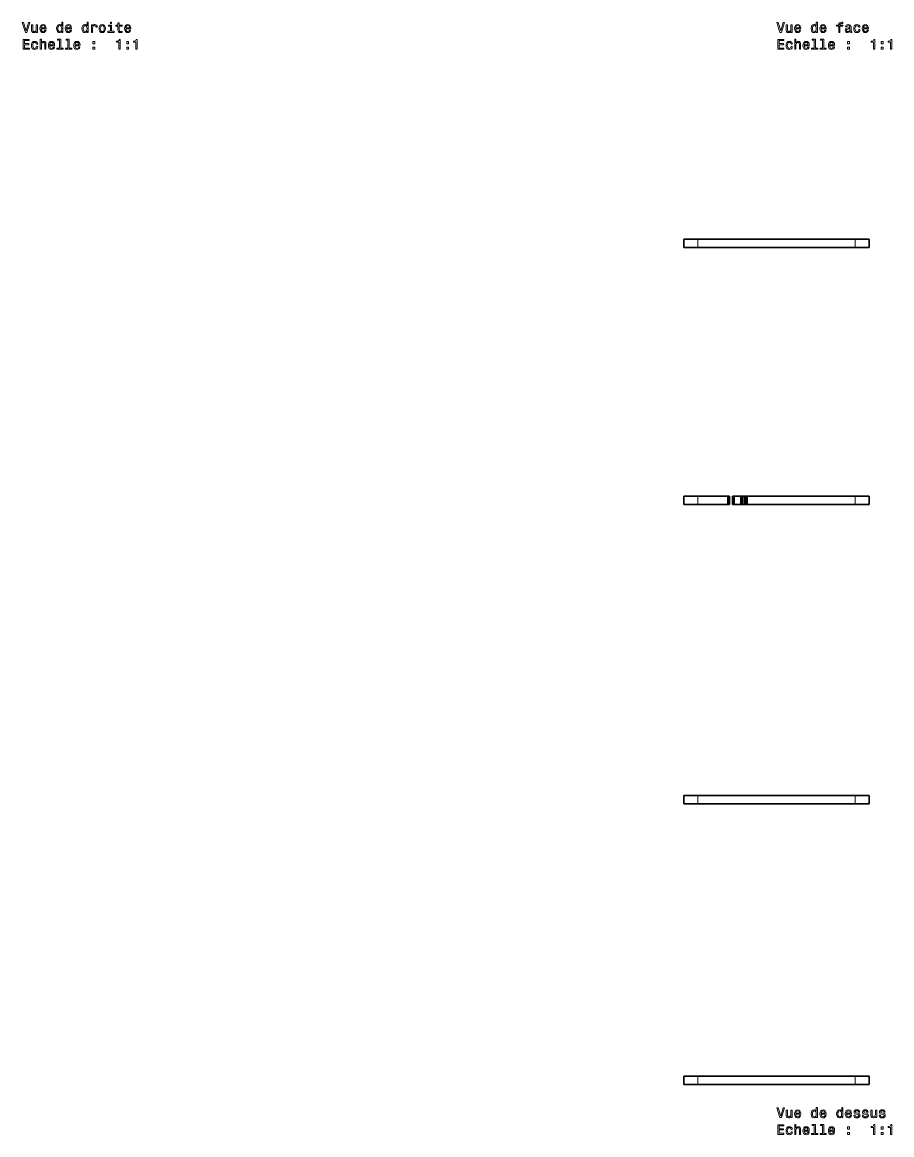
# Model space of a CAD drawing. Extents: x 46 to 852, y -144 to 729.
# Drawn here: x 197.4 to 509.3, y -144.2 to 254.9 of the extents above; entities that cross this region are included whole.
import ezdxf

# ---------------------------------------------------------------- set-up
doc = ezdxf.new("R2010")
doc.units = 0

msp = doc.modelspace()

# ---------------------------------------------------------------- linework, layer by layer
at = {"color": 7, "lineweight": 35, "ltscale": 0.075}
for p, q in [((434.75, 174.05), (434.75, 177.05)), ((501.13, 174.05), (501.13, 177.05)), ((434.75, 84.83), (434.75, 81.83)), ((450.52, 81.83), (450.52, 84.83)), ((451.13, 81.83), (451.13, 84.83)), ((452.18, 81.83), (452.18, 84.83)), ((452.79, 81.83), (452.79, 84.83)), ((455.19, 81.83), (455.19, 84.83)), ((455.8, 81.83), (455.8, 84.83)), ((456.85, 81.83), (456.85, 84.83)), ((457.46, 81.83), (457.46, 84.83)), ((501.13, 84.83), (501.13, 81.83)), ((434.75, -22.48), (434.75, -25.48)), ((501.13, -22.48), (501.13, -25.48)), ((434.75, -123.19), (434.75, -126.19)), ((501.13, -123.19), (501.13, -126.19))]:
    msp.add_line(p, q, dxfattribs=at)
at = {"color": 7, "lineweight": 35, "ltscale": 0.125}
for p, q in [((434.75, 177.05), (439.75, 177.05)), ((496.13, 177.05), (501.13, 177.05)), ((434.75, 174.05), (439.75, 174.05)), ((496.13, 174.05), (501.13, 174.05)), ((439.75, 84.83), (434.75, 84.83)), ((501.13, 84.83), (496.13, 84.83)), ((439.75, 81.83), (434.75, 81.83)), ((501.13, 81.83), (496.13, 81.83)), ((434.75, -22.48), (439.75, -22.48)), ((496.13, -22.48), (501.13, -22.48)), ((434.75, -25.48), (439.75, -25.48)), ((496.13, -25.48), (501.13, -25.48)), ((434.75, -123.19), (439.75, -123.19)), ((496.13, -123.19), (501.13, -123.19)), ((434.75, -126.19), (439.75, -126.19)), ((496.13, -126.19), (501.13, -126.19))]:
    msp.add_line(p, q, dxfattribs=at)
at = {"color": 7, "lineweight": 13, "ltscale": 0.075}
for p, q in [((439.75, 174.05), (439.75, 177.05)), ((496.13, 174.05), (496.13, 177.05)), ((439.75, 84.83), (439.75, 81.83)), ((456.33, 81.83), (456.33, 84.83)), ((456.34, 81.83), (456.34, 84.83)), ((496.13, 84.83), (496.13, 81.83)), ((439.75, -22.48), (439.75, -25.48)), ((496.13, -22.48), (496.13, -25.48)), ((439.75, -123.19), (439.75, -126.19)), ((496.13, -123.19), (496.13, -126.19))]:
    msp.add_line(p, q, dxfattribs=at)
at = {"color": 7, "lineweight": 35}
for p, q in [((496.13, 177.05), (439.75, 177.05)), ((496.13, 174.05), (439.75, 174.05)), ((457.46, 84.83), (496.13, 84.83)), ((457.46, 81.83), (496.13, 81.83)), ((496.13, -22.48), (439.75, -22.48)), ((496.13, -25.48), (439.75, -25.48)), ((496.13, -123.19), (439.75, -123.19)), ((496.13, -126.19), (439.75, -126.19))]:
    msp.add_line(p, q, dxfattribs=at)
at = {"color": 7, "lineweight": 35, "ltscale": 0.26938}
for p, q in [((439.75, 84.83), (450.52, 84.83)), ((439.75, 81.83), (450.52, 81.83))]:
    msp.add_line(p, q, dxfattribs=at)
at = {"color": 7, "lineweight": 35, "ltscale": 0.015133}
for p, q in [((451.13, 84.83), (450.52, 84.83)), ((451.13, 81.83), (450.52, 81.83))]:
    msp.add_line(p, q, dxfattribs=at)
at = {"color": 7, "lineweight": 35, "ltscale": 0.015116}
for p, q in [((452.79, 84.83), (452.18, 84.83)), ((452.79, 81.83), (452.18, 81.83))]:
    msp.add_line(p, q, dxfattribs=at)
at = {"color": 7, "lineweight": 35, "ltscale": 0.060014}
for p, q in [((452.79, 84.83), (455.19, 84.83)), ((452.79, 81.83), (455.19, 81.83))]:
    msp.add_line(p, q, dxfattribs=at)
at = {"color": 7, "lineweight": 35, "ltscale": 0.015123}
for p, q in [((455.8, 84.83), (455.19, 84.83)), ((455.8, 81.83), (455.19, 81.83))]:
    msp.add_line(p, q, dxfattribs=at)
at = {"color": 7, "lineweight": 35, "ltscale": 0.013264}
for p, q in [((456.33, 84.83), (455.8, 84.83)), ((456.33, 81.83), (455.8, 81.83))]:
    msp.add_line(p, q, dxfattribs=at)
at = {"color": 7, "lineweight": 35, "ltscale": 0.000324249}
for p, q in [((456.34, 84.83), (456.33, 84.83)), ((456.34, 81.83), (456.33, 81.83))]:
    msp.add_line(p, q, dxfattribs=at)
at = {"color": 7, "lineweight": 35, "ltscale": 0.012871}
for p, q in [((456.85, 84.83), (456.34, 84.83)), ((456.85, 81.83), (456.34, 81.83))]:
    msp.add_line(p, q, dxfattribs=at)
at = {"color": 7, "lineweight": 35, "ltscale": 0.015125}
for p, q in [((457.46, 84.83), (456.85, 84.83)), ((457.46, 81.83), (456.85, 81.83))]:
    msp.add_line(p, q, dxfattribs=at)
at = {"color": 7, "lineweight": 35, "ltscale": 0.015044}
msp.add_line((495.43, 81.83), (494.83, 81.83), dxfattribs=at)
at = {"color": 7, "lineweight": 35, "ltscale": 0.015404}
msp.add_line((496.05, 81.83), (495.43, 81.83), dxfattribs=at)
at = {"color": 7, "lineweight": 35, "ltscale": 0.000310516}
msp.add_line((437.54, -25.48), (437.55, -25.48), dxfattribs=at)
at = {"color": 7, "lineweight": 35, "ltscale": 0.002505}
msp.add_line((437.55, -25.48), (437.65, -25.48), dxfattribs=at)
at = {"color": 7, "lineweight": 35, "ltscale": 0.013438}
msp.add_line((437.65, -25.48), (438.19, -25.48), dxfattribs=at)
at = {"color": 7, "lineweight": 35, "ltscale": 0.001408}
msp.add_line((437.7, -25.48), (437.76, -25.48), dxfattribs=at)
at = {"color": 7, "lineweight": 35, "ltscale": 0.001637}
msp.add_line((437.76, -25.48), (437.83, -25.48), dxfattribs=at)
at = {"color": 7, "lineweight": 35, "ltscale": 0.000421906}
msp.add_line((437.83, -25.48), (437.84, -25.48), dxfattribs=at)
at = {"color": 7, "lineweight": 35, "ltscale": 0.016291}
msp.add_line((437.84, -25.48), (438.49, -25.48), dxfattribs=at)
at = {"color": 7, "lineweight": 35, "ltscale": 0.004739}
msp.add_line((437.9, -25.48), (438.09, -25.48), dxfattribs=at)
at = {"color": 7, "lineweight": 35, "ltscale": 0.000263977}
msp.add_line((438.09, -25.48), (438.1, -25.48), dxfattribs=at)
at = {"color": 7, "lineweight": 35, "ltscale": 0.012}
msp.add_line((438.1, -25.48), (438.58, -25.48), dxfattribs=at)
at = {"color": 7, "lineweight": 35, "ltscale": 0.011445}
msp.add_line((438.18, -25.48), (438.64, -25.48), dxfattribs=at)
at = {"color": 7, "lineweight": 35, "ltscale": 8.92639e-05}
msp.add_line((438.19, -25.48), (438.19, -25.48), dxfattribs=at)
at = {"color": 7, "lineweight": 35, "ltscale": 0.003983}
msp.add_line((438.49, -25.48), (438.65, -25.48), dxfattribs=at)
at = {"color": 7, "lineweight": 35, "ltscale": 0.009022}
msp.add_line((438.58, -25.48), (438.94, -25.48), dxfattribs=at)
at = {"color": 7, "lineweight": 35, "ltscale": 0.000447845}
msp.add_line((438.64, -25.48), (438.66, -25.48), dxfattribs=at)
at = {"color": 7, "lineweight": 35, "ltscale": 0.00556}
msp.add_line((438.65, -25.48), (438.88, -25.48), dxfattribs=at)
at = {"color": 7, "lineweight": 35, "ltscale": 0.012183}
msp.add_line((438.66, -25.48), (439.15, -25.48), dxfattribs=at)
at = {"color": 7, "lineweight": 35, "ltscale": 0.015065}
msp.add_line((438.77, -25.48), (439.37, -25.48), dxfattribs=at)
at = {"color": 7, "lineweight": 35, "ltscale": 0.009946}
msp.add_line((438.94, -25.48), (439.34, -25.48), dxfattribs=at)
at = {"color": 7, "lineweight": 35, "ltscale": 0.003617}
msp.add_line((439.15, -25.48), (439.29, -25.48), dxfattribs=at)
at = {"color": 7, "lineweight": 35, "ltscale": 0.010001}
msp.add_line((439.29, -25.48), (439.69, -25.48), dxfattribs=at)
at = {"color": 7, "lineweight": 35, "ltscale": 0.005831}
msp.add_line((439.37, -25.48), (439.6, -25.48), dxfattribs=at)
at = {"color": 7, "lineweight": 35, "ltscale": 0.014593}
msp.add_line((439.41, -25.48), (439.99, -25.48), dxfattribs=at)
at = {"color": 7, "lineweight": 35, "ltscale": 0.002241}
msp.add_line((439.43, -25.48), (439.52, -25.48), dxfattribs=at)
at = {"color": 7, "lineweight": 35, "ltscale": 0.001232}
msp.add_line((439.47, -25.48), (439.52, -25.48), dxfattribs=at)
at = {"color": 7, "lineweight": 35, "ltscale": 0.02243}
msp.add_line((439.48, -25.48), (440.38, -25.48), dxfattribs=at)
at = {"color": 7, "lineweight": 35, "ltscale": 0.001171}
msp.add_line((439.6, -25.48), (439.65, -25.48), dxfattribs=at)
at = {"color": 7, "lineweight": 35, "ltscale": 0.003151}
msp.add_line((439.65, -25.48), (439.77, -25.48), dxfattribs=at)
at = {"color": 7, "lineweight": 35, "ltscale": 0.003471}
msp.add_line((439.77, -25.48), (439.91, -25.48), dxfattribs=at)
at = {"color": 7, "lineweight": 35, "ltscale": 0.000520325}
msp.add_line((439.91, -25.48), (439.93, -25.48), dxfattribs=at)
at = {"color": 7, "lineweight": 35, "ltscale": 0.022321}
msp.add_line((439.93, -25.48), (440.83, -25.48), dxfattribs=at)
at = {"color": 7, "lineweight": 35, "ltscale": 0.003902}
msp.add_line((439.99, -25.48), (440.15, -25.48), dxfattribs=at)
at = {"color": 7, "lineweight": 35, "ltscale": 0.01299}
msp.add_line((440.15, -25.48), (440.67, -25.48), dxfattribs=at)
at = {"color": 7, "lineweight": 35, "ltscale": 0.008805}
msp.add_line((440.38, -25.48), (440.73, -25.48), dxfattribs=at)
at = {"color": 7, "lineweight": 35, "ltscale": 0.022236}
msp.add_line((440.67, -25.48), (441.56, -25.48), dxfattribs=at)
at = {"color": 7, "lineweight": 35, "ltscale": 0.018665}
msp.add_line((440.73, -25.48), (441.48, -25.48), dxfattribs=at)
at = {"color": 7, "lineweight": 35, "ltscale": 0.038055}
msp.add_line((440.83, -25.48), (442.35, -25.48), dxfattribs=at)
at = {"color": 7, "lineweight": 35, "ltscale": 0.040946}
msp.add_line((441.48, -25.48), (443.12, -25.48), dxfattribs=at)
at = {"color": 7, "lineweight": 35, "ltscale": 0.030972}
msp.add_line((441.56, -25.48), (442.8, -25.48), dxfattribs=at)
at = {"color": 7, "lineweight": 35, "ltscale": 0.019205}
msp.add_line((442.35, -25.48), (443.12, -25.48), dxfattribs=at)
at = {"color": 7, "lineweight": 35, "ltscale": 0.007997}
msp.add_line((442.8, -25.48), (443.12, -25.48), dxfattribs=at)
at = {"color": 7, "lineweight": 35, "ltscale": 0.01254}
msp.add_line((443.12, -25.48), (443.62, -25.48), dxfattribs=at)
at = {"color": 7, "lineweight": 35, "ltscale": 2.67029e-05}
msp.add_line((443.12, -25.48), (443.12, -25.48), dxfattribs=at)
at = {"color": 7, "lineweight": 35, "ltscale": 0.000393677}
msp.add_line((443.13, -25.48), (443.14, -25.48), dxfattribs=at)
at = {"color": 7, "lineweight": 35, "ltscale": 0.000469208}
msp.add_line((443.14, -25.48), (443.16, -25.48), dxfattribs=at)
at = {"color": 7, "lineweight": 35, "ltscale": 0.027176}
msp.add_line((443.15, -25.48), (444.24, -25.48), dxfattribs=at)
at = {"color": 7, "lineweight": 35, "ltscale": 0.000151062}
msp.add_line((443.16, -25.48), (443.17, -25.48), dxfattribs=at)
at = {"color": 7, "lineweight": 35, "ltscale": 0.004922}
msp.add_line((443.17, -25.48), (443.36, -25.48), dxfattribs=at)
at = {"color": 7, "lineweight": 35, "ltscale": 0.011405}
msp.add_line((443.19, -25.48), (443.64, -25.48), dxfattribs=at)
at = {"color": 7, "lineweight": 35, "ltscale": 0.011028}
msp.add_line((443.36, -25.48), (443.8, -25.48), dxfattribs=at)
at = {"color": 7, "lineweight": 35, "ltscale": 0.044295}
msp.add_line((443.38, -25.48), (445.15, -25.48), dxfattribs=at)
at = {"color": 7, "lineweight": 35, "ltscale": 0.019788}
msp.add_line((443.62, -25.48), (444.41, -25.48), dxfattribs=at)
at = {"color": 7, "lineweight": 35, "ltscale": 0.00261}
msp.add_line((443.64, -25.48), (443.75, -25.48), dxfattribs=at)
at = {"color": 7, "lineweight": 35, "ltscale": 0.002305}
msp.add_line((443.75, -25.48), (443.84, -25.48), dxfattribs=at)
at = {"color": 7, "lineweight": 35, "ltscale": 6.02722e-05}
msp.add_line((443.75, -25.48), (443.75, -25.48), dxfattribs=at)
at = {"color": 7, "lineweight": 35, "ltscale": 0.002619}
msp.add_line((443.8, -25.48), (443.91, -25.48), dxfattribs=at)
at = {"color": 7, "lineweight": 35, "ltscale": 0.001453}
msp.add_line((443.84, -25.48), (443.9, -25.48), dxfattribs=at)
at = {"color": 7, "lineweight": 35, "ltscale": 0.010617}
msp.add_line((443.91, -25.48), (444.33, -25.48), dxfattribs=at)
at = {"color": 7, "lineweight": 35, "ltscale": 0.030531}
msp.add_line((444.24, -25.48), (445.46, -25.48), dxfattribs=at)
at = {"color": 7, "lineweight": 35, "ltscale": 3.12805e-05}
msp.add_line((444.33, -25.48), (444.33, -25.48), dxfattribs=at)
at = {"color": 7, "lineweight": 35, "ltscale": 0.043694}
msp.add_line((444.39, -25.48), (446.14, -25.48), dxfattribs=at)
at = {"color": 7, "lineweight": 35, "ltscale": 0.02002}
msp.add_line((444.41, -25.48), (445.21, -25.48), dxfattribs=at)
at = {"color": 7, "lineweight": 35, "ltscale": 0.039799}
msp.add_line((445.15, -25.48), (446.75, -25.48), dxfattribs=at)
at = {"color": 7, "lineweight": 35, "ltscale": 0.04735}
msp.add_line((445.19, -25.48), (447.09, -25.48), dxfattribs=at)
at = {"color": 7, "lineweight": 35, "ltscale": 0.004255}
msp.add_line((445.21, -25.48), (445.38, -25.48), dxfattribs=at)
at = {"color": 7, "lineweight": 35, "ltscale": 0.009144}
msp.add_line((445.28, -25.48), (445.65, -25.48), dxfattribs=at)
at = {"color": 7, "lineweight": 35, "ltscale": 0.000146484}
msp.add_line((445.38, -25.48), (445.39, -25.48), dxfattribs=at)
at = {"color": 7, "lineweight": 35, "ltscale": 0.000403595}
msp.add_line((445.46, -25.48), (445.47, -25.48), dxfattribs=at)
at = {"color": 7, "lineweight": 35, "ltscale": 0.007703}
msp.add_line((445.47, -25.48), (445.78, -25.48), dxfattribs=at)
at = {"color": 7, "lineweight": 35, "ltscale": 0.028923}
msp.add_line((445.65, -25.48), (446.81, -25.48), dxfattribs=at)
at = {"color": 7, "lineweight": 35, "ltscale": 0.011627}
msp.add_line((445.78, -25.48), (446.25, -25.48), dxfattribs=at)
at = {"color": 7, "lineweight": 35, "ltscale": 0.004711}
msp.add_line((446.14, -25.48), (446.33, -25.48), dxfattribs=at)
at = {"color": 7, "lineweight": 35, "ltscale": 0.001262}
msp.add_line((446.25, -25.48), (446.3, -25.48), dxfattribs=at)
at = {"color": 7, "lineweight": 35, "ltscale": 0.009543}
msp.add_line((446.3, -25.48), (446.68, -25.48), dxfattribs=at)
at = {"color": 7, "lineweight": 35, "ltscale": 0.047823}
msp.add_line((446.33, -25.48), (448.24, -25.48), dxfattribs=at)
at = {"color": 7, "lineweight": 35, "ltscale": 0.001219}
msp.add_line((446.68, -25.48), (446.73, -25.48), dxfattribs=at)
at = {"color": 7, "lineweight": 35, "ltscale": 0.002247}
msp.add_line((446.73, -25.48), (446.82, -25.48), dxfattribs=at)
at = {"color": 7, "lineweight": 35, "ltscale": 0.003706}
msp.add_line((446.75, -25.48), (446.89, -25.48), dxfattribs=at)
at = {"color": 7, "lineweight": 35, "ltscale": 0.005047}
msp.add_line((446.81, -25.48), (447.01, -25.48), dxfattribs=at)
at = {"color": 7, "lineweight": 35, "ltscale": 0.023127}
msp.add_line((446.89, -25.48), (447.82, -25.48), dxfattribs=at)
at = {"color": 7, "lineweight": 35, "ltscale": 0.045497}
msp.add_line((447.01, -25.48), (448.83, -25.48), dxfattribs=at)
at = {"color": 7, "lineweight": 35, "ltscale": 0.044545}
msp.add_line((447.09, -25.48), (448.87, -25.48), dxfattribs=at)
at = {"color": 7, "lineweight": 35, "ltscale": 0.013936}
msp.add_line((447.82, -25.48), (448.38, -25.48), dxfattribs=at)
at = {"color": 7, "lineweight": 35, "ltscale": 0.003863}
msp.add_line((448.24, -25.48), (448.39, -25.48), dxfattribs=at)
at = {"color": 7, "lineweight": 35, "ltscale": 0.001432}
msp.add_line((448.39, -25.48), (448.45, -25.48), dxfattribs=at)
at = {"color": 7, "lineweight": 35, "ltscale": 0.000350952}
msp.add_line((448.45, -25.48), (448.47, -25.48), dxfattribs=at)
at = {"color": 7, "lineweight": 35, "ltscale": 0.020748}
msp.add_line((448.47, -25.48), (449.3, -25.48), dxfattribs=at)
at = {"color": 7, "lineweight": 35, "ltscale": 0.007505}
msp.add_line((448.77, -25.48), (449.07, -25.48), dxfattribs=at)
at = {"color": 7, "lineweight": 35, "ltscale": 0.007272}
msp.add_line((448.83, -25.48), (449.12, -25.48), dxfattribs=at)
at = {"color": 7, "lineweight": 35, "ltscale": 0.042175}
msp.add_line((448.87, -25.48), (450.55, -25.48), dxfattribs=at)
at = {"color": 7, "lineweight": 35, "ltscale": 0.044932}
msp.add_line((449.07, -25.48), (450.86, -25.48), dxfattribs=at)
at = {"color": 7, "lineweight": 35, "ltscale": 0.007351}
msp.add_line((449.12, -25.48), (449.41, -25.48), dxfattribs=at)
at = {"color": 7, "lineweight": 35, "ltscale": 0.00054245}
msp.add_line((449.3, -25.48), (449.32, -25.48), dxfattribs=at)
at = {"color": 7, "lineweight": 35, "ltscale": 0.006589}
msp.add_line((449.32, -25.48), (449.58, -25.48), dxfattribs=at)
at = {"color": 7, "lineweight": 35, "ltscale": 0.033057}
msp.add_line((449.41, -25.48), (450.73, -25.48), dxfattribs=at)
at = {"color": 7, "lineweight": 35, "ltscale": 0.070276}
msp.add_line((449.48, -25.48), (452.29, -25.48), dxfattribs=at)
at = {"color": 7, "lineweight": 35, "ltscale": 0.019405}
msp.add_line((449.58, -25.48), (450.36, -25.48), dxfattribs=at)
at = {"color": 7, "lineweight": 35, "ltscale": 0.003588}
msp.add_line((450.36, -25.48), (450.5, -25.48), dxfattribs=at)
at = {"color": 7, "lineweight": 35, "ltscale": 0.000325012}
msp.add_line((450.55, -25.48), (450.57, -25.48), dxfattribs=at)
at = {"color": 7, "lineweight": 35, "ltscale": 0.007455}
msp.add_line((450.57, -25.48), (450.87, -25.48), dxfattribs=at)
at = {"color": 7, "lineweight": 35, "ltscale": 0.017653}
msp.add_line((450.87, -25.48), (451.57, -25.48), dxfattribs=at)
at = {"color": 7, "lineweight": 35, "ltscale": 0.015919}
msp.add_line((450.87, -25.48), (451.5, -25.48), dxfattribs=at)
at = {"color": 7, "lineweight": 35, "ltscale": 0.000120544}
msp.add_line((451.57, -25.48), (451.58, -25.48), dxfattribs=at)
at = {"color": 7, "lineweight": 35, "ltscale": 0.000824738}
msp.add_line((451.58, -25.48), (451.61, -25.48), dxfattribs=at)
at = {"color": 7, "lineweight": 35, "ltscale": 0.005439}
msp.add_line((451.61, -25.48), (451.83, -25.48), dxfattribs=at)
at = {"color": 7, "lineweight": 35, "ltscale": 0.039147}
msp.add_line((451.67, -25.48), (453.23, -25.48), dxfattribs=at)
at = {"color": 7, "lineweight": 35, "ltscale": 0.009899}
msp.add_line((451.83, -25.48), (452.22, -25.48), dxfattribs=at)
at = {"color": 7, "lineweight": 35, "ltscale": 0.000539398}
msp.add_line((452.29, -25.48), (452.31, -25.48), dxfattribs=at)
at = {"color": 7, "lineweight": 35, "ltscale": 0.019547}
msp.add_line((452.31, -25.48), (453.09, -25.48), dxfattribs=at)
at = {"color": 7, "lineweight": 35, "ltscale": 0.002716}
msp.add_line((453.09, -25.48), (453.2, -25.48), dxfattribs=at)
at = {"color": 7, "lineweight": 35, "ltscale": 0.003873}
msp.add_line((453.2, -25.48), (453.36, -25.48), dxfattribs=at)
at = {"color": 7, "lineweight": 35, "ltscale": 0.003359}
msp.add_line((453.23, -25.48), (453.37, -25.48), dxfattribs=at)
at = {"color": 7, "lineweight": 35, "ltscale": 0.000817871}
msp.add_line((494.73, -25.48), (494.69, -25.48), dxfattribs=at)
at = {"color": 7, "lineweight": 35, "ltscale": 0.019074}
msp.add_line((495.49, -25.48), (494.73, -25.48), dxfattribs=at)
at = {"color": 7, "lineweight": 35, "ltscale": 0.019251}
msp.add_line((496.26, -25.48), (495.49, -25.48), dxfattribs=at)
at = {"color": 7, "lineweight": 35, "ltscale": 0.001534}
msp.add_line((496.29, -25.48), (496.23, -25.48), dxfattribs=at)
at = {"color": 7, "lineweight": 13}
for points in [[(199.63, 254.74), (198.76, 251.76), (197.85, 254.74), (197.37, 254.74), (198.5, 251.24), (199.01, 251.24), (200.11, 254.74)], [(202.84, 253.95), (202.39, 253.95), (202.39, 252.38), (202.34, 252.02), (202.2, 251.76), (201.97, 251.6), (201.67, 251.55), (201.43, 251.59), (201.28, 251.71), (201.2, 251.92), (201.18, 252.21), (201.18, 253.95), (200.73, 253.95), (200.73, 252.17), (200.75, 251.81), (200.84, 251.51), (201.14, 251.24), (201.61, 251.14), (201.86, 251.18), (202.07, 251.27), (202.26, 251.43), (202.41, 251.65), (202.41, 251.24), (202.84, 251.24)], [(204.17, 252.46), (205.95, 252.46), (205.95, 252.67), (205.87, 253.25), (205.65, 253.69), (205.3, 253.95), (204.83, 254.04), (204.37, 253.94), (204.02, 253.66), (203.79, 253.2), (203.71, 252.6), (203.78, 251.98), (204.01, 251.52), (204.36, 251.24), (204.81, 251.14), (205.21, 251.21), (205.53, 251.38), (205.77, 251.65), (205.9, 252.02), (205.46, 252.02), (205.37, 251.81), (205.24, 251.66), (204.87, 251.54), (204.58, 251.6), (204.36, 251.77), (204.22, 252.06), (204.17, 252.45)], [(204.17, 252.84), (204.23, 253.19), (204.36, 253.44), (204.57, 253.6), (204.84, 253.65), (205.11, 253.6), (205.32, 253.44), (205.44, 253.19), (205.49, 252.84)], [(211.52, 251.66), (211.52, 251.24), (211.96, 251.24), (211.96, 254.86), (211.53, 254.86), (211.53, 253.53), (211.19, 253.92), (210.98, 254.01), (210.74, 254.04), (210.32, 253.94), (209.98, 253.66), (209.77, 253.21), (209.69, 252.6), (209.77, 251.99), (209.98, 251.53), (210.32, 251.24), (210.74, 251.14), (210.98, 251.18), (211.19, 251.27)], [(210.82, 253.64), (211.11, 253.57), (211.33, 253.38), (211.46, 253.05), (211.52, 252.6), (211.46, 252.14), (211.33, 251.81), (211.11, 251.61), (210.82, 251.54), (210.54, 251.61), (210.33, 251.81), (210.19, 252.14), (210.14, 252.6), (210.19, 253.04), (210.33, 253.37), (210.54, 253.57)], [(213.28, 252.46), (215.06, 252.46), (215.06, 252.67), (214.98, 253.25), (214.76, 253.69), (214.41, 253.95), (213.94, 254.04), (213.48, 253.94), (213.12, 253.66), (212.9, 253.2), (212.82, 252.6), (212.89, 251.98), (213.12, 251.52), (213.47, 251.24), (213.92, 251.14), (214.31, 251.21), (214.64, 251.38), (214.87, 251.65), (215.01, 252.02), (214.57, 252.02), (214.48, 251.81), (214.35, 251.66), (213.98, 251.54), (213.69, 251.6), (213.47, 251.77), (213.33, 252.06), (213.28, 252.45)], [(213.28, 252.84), (213.34, 253.19), (213.47, 253.44), (213.68, 253.6), (213.95, 253.65), (214.22, 253.6), (214.43, 253.44), (214.55, 253.19), (214.6, 252.84)], [(220.63, 251.66), (220.63, 251.24), (221.07, 251.24), (221.07, 254.86), (220.63, 254.86), (220.63, 253.53), (220.3, 253.92), (220.09, 254.01), (219.85, 254.04), (219.42, 253.94), (219.09, 253.66), (218.87, 253.21), (218.8, 252.6), (218.87, 251.99), (219.09, 251.53), (219.42, 251.24), (219.85, 251.14), (220.09, 251.18), (220.3, 251.27)], [(219.93, 253.64), (220.22, 253.57), (220.44, 253.38), (220.57, 253.05), (220.62, 252.6), (220.57, 252.14), (220.44, 251.81), (220.22, 251.61), (219.93, 251.54), (219.65, 251.61), (219.44, 251.81), (219.3, 252.14), (219.25, 252.6), (219.3, 253.04), (219.44, 253.37), (219.65, 253.57)], [(222.17, 251.24), (222.61, 251.24), (222.61, 252.79), (222.66, 253.16), (222.79, 253.43), (223.01, 253.59), (223.31, 253.64), (223.53, 253.61), (223.7, 253.51), (223.8, 253.34), (223.84, 253.11), (224.28, 253.11), (224.22, 253.51), (224.06, 253.81), (223.78, 253.98), (223.4, 254.04), (223.15, 254), (222.92, 253.9), (222.73, 253.73), (222.57, 253.5), (222.57, 253.95), (222.17, 253.95)], [(224.91, 252.59), (224.99, 251.98), (225.22, 251.52), (225.59, 251.24), (226.08, 251.14), (226.57, 251.24), (226.94, 251.52), (227.17, 251.97), (227.26, 252.59), (227.17, 253.21), (226.94, 253.67), (226.57, 253.94), (226.08, 254.04), (225.59, 253.94), (225.22, 253.66), (224.99, 253.21)], [(225.36, 252.6), (225.4, 253.05), (225.55, 253.38), (225.77, 253.58), (226.08, 253.65), (226.38, 253.58), (226.61, 253.38), (226.75, 253.05), (226.8, 252.6), (226.75, 252.14), (226.61, 251.8), (226.38, 251.6), (226.08, 251.54), (225.77, 251.6), (225.55, 251.8), (225.4, 252.14)], [(229.43, 251.61), (229.43, 253.86), (228.29, 253.86), (228.29, 253.48), (228.99, 253.48), (228.99, 251.61), (228.08, 251.61), (228.08, 251.24), (230.35, 251.24), (230.35, 251.61)], [(229.44, 254.86), (228.98, 254.86), (228.98, 254.36), (229.44, 254.36)], [(231.7, 253.48), (231.7, 252.12), (231.73, 251.68), (231.87, 251.38), (232.16, 251.2), (232.64, 251.14), (233.16, 251.17), (233.16, 251.55), (232.78, 251.52), (232.43, 251.56), (232.24, 251.69), (232.16, 251.9), (232.15, 252.2), (232.15, 253.48), (233.16, 253.48), (233.16, 253.86), (232.15, 253.86), (232.15, 254.65), (231.7, 254.65), (231.7, 253.86), (230.94, 253.86), (230.94, 253.48)], [(234.53, 252.46), (236.31, 252.46), (236.31, 252.67), (236.23, 253.25), (236.01, 253.69), (235.66, 253.95), (235.19, 254.04), (234.73, 253.94), (234.38, 253.66), (234.15, 253.2), (234.07, 252.6), (234.14, 251.98), (234.37, 251.52), (234.72, 251.24), (235.17, 251.14), (235.57, 251.21), (235.89, 251.38), (236.13, 251.65), (236.26, 252.02), (235.82, 252.02), (235.73, 251.81), (235.6, 251.66), (235.23, 251.54), (234.94, 251.6), (234.72, 251.77), (234.58, 252.06), (234.53, 252.45)], [(234.53, 252.84), (234.59, 253.19), (234.72, 253.44), (234.93, 253.6), (235.2, 253.65), (235.47, 253.6), (235.68, 253.44), (235.8, 253.19), (235.85, 252.84)], [(470.33, 254.74), (469.45, 251.76), (468.55, 254.74), (468.07, 254.74), (469.2, 251.24), (469.71, 251.24), (470.81, 254.74)], [(473.53, 253.95), (473.09, 253.95), (473.09, 252.38), (473.04, 252.02), (472.89, 251.76), (472.67, 251.6), (472.37, 251.55), (472.13, 251.59), (471.98, 251.71), (471.89, 251.92), (471.87, 252.21), (471.87, 253.95), (471.43, 253.95), (471.43, 252.17), (471.45, 251.81), (471.54, 251.51), (471.83, 251.24), (472.3, 251.14), (472.56, 251.18), (472.77, 251.27), (472.96, 251.43), (473.11, 251.65), (473.11, 251.24), (473.53, 251.24)], [(474.87, 252.46), (476.65, 252.46), (476.65, 252.67), (476.57, 253.25), (476.35, 253.69), (476, 253.95), (475.53, 254.04), (475.07, 253.94), (474.71, 253.66), (474.49, 253.2), (474.41, 252.6), (474.48, 251.98), (474.71, 251.52), (475.06, 251.24), (475.51, 251.14), (475.9, 251.21), (476.23, 251.38), (476.46, 251.65), (476.6, 252.02), (476.16, 252.02), (476.07, 251.81), (475.94, 251.66), (475.57, 251.54), (475.28, 251.6), (475.06, 251.77), (474.92, 252.06), (474.87, 252.45)], [(474.87, 252.84), (474.93, 253.19), (475.06, 253.44), (475.27, 253.6), (475.54, 253.65), (475.81, 253.6), (476.02, 253.44), (476.14, 253.19), (476.19, 252.84)], [(482.22, 251.66), (482.22, 251.24), (482.66, 251.24), (482.66, 254.86), (482.22, 254.86), (482.22, 253.53), (481.89, 253.92), (481.68, 254.01), (481.44, 254.04), (481.01, 253.94), (480.68, 253.66), (480.46, 253.21), (480.39, 252.6), (480.46, 251.99), (480.68, 251.53), (481.01, 251.24), (481.44, 251.14), (481.68, 251.18), (481.89, 251.27)], [(481.52, 253.64), (481.81, 253.57), (482.03, 253.38), (482.16, 253.05), (482.21, 252.6), (482.16, 252.14), (482.03, 251.81), (481.81, 251.61), (481.52, 251.54), (481.24, 251.61), (481.03, 251.81), (480.89, 252.14), (480.84, 252.6), (480.89, 253.04), (481.03, 253.37), (481.24, 253.57)], [(483.98, 252.46), (485.75, 252.46), (485.76, 252.67), (485.68, 253.25), (485.46, 253.69), (485.1, 253.95), (484.63, 254.04), (484.18, 253.94), (483.82, 253.66), (483.6, 253.2), (483.51, 252.6), (483.59, 251.98), (483.82, 251.52), (484.17, 251.24), (484.62, 251.14), (485.01, 251.21), (485.34, 251.38), (485.57, 251.65), (485.71, 252.02), (485.27, 252.02), (485.18, 251.81), (485.05, 251.66), (484.67, 251.54), (484.39, 251.6), (484.17, 251.77), (484.03, 252.06), (483.98, 252.45)], [(483.98, 252.84), (484.03, 253.19), (484.17, 253.44), (484.38, 253.6), (484.65, 253.65), (484.92, 253.6), (485.12, 253.44), (485.25, 253.19), (485.29, 252.84)], [(490.28, 253.48), (490.28, 251.24), (490.72, 251.24), (490.72, 253.48), (491.73, 253.48), (491.73, 253.86), (490.72, 253.86), (490.72, 254.02), (490.76, 254.22), (490.87, 254.36), (491.07, 254.44), (491.35, 254.47), (491.73, 254.45), (491.73, 254.84), (491.25, 254.86), (490.82, 254.81), (490.51, 254.68), (490.33, 254.44), (490.28, 254.1), (490.28, 253.86), (489.47, 253.86), (489.47, 253.48)], [(494.31, 251.59), (494.31, 251.58), (494.33, 251.41), (494.41, 251.28), (494.73, 251.19), (494.97, 251.23), (494.97, 251.57), (494.87, 251.56), (494.73, 251.62), (494.7, 251.82), (494.7, 253.23), (494.64, 253.58), (494.46, 253.84), (494.16, 253.99), (493.72, 254.04), (493.3, 253.98), (492.99, 253.81), (492.79, 253.54), (492.72, 253.19), (492.72, 253.16), (493.12, 253.16), (493.16, 253.37), (493.27, 253.52), (493.45, 253.61), (493.71, 253.65), (493.95, 253.62), (494.13, 253.55), (494.24, 253.42), (494.27, 253.24), (494.25, 253.02), (494.17, 252.92), (493.97, 252.87), (493.59, 252.83), (493.16, 252.74), (492.85, 252.58), (492.67, 252.32), (492.61, 251.95), (492.66, 251.62), (492.82, 251.37), (493.07, 251.21), (493.42, 251.16), (493.89, 251.26)], [(494.26, 252.19), (494.2, 251.93), (494.03, 251.72), (493.79, 251.59), (493.5, 251.55), (493.3, 251.57), (493.17, 251.65), (493.08, 251.79), (493.06, 251.99), (493.08, 252.17), (493.16, 252.29), (493.48, 252.43), (493.89, 252.5), (494.26, 252.62)], [(497.46, 253.05), (497.9, 253.05), (497.81, 253.45), (497.59, 253.77), (497.25, 253.97), (496.81, 254.04), (496.33, 253.94), (495.96, 253.66), (495.73, 253.2), (495.65, 252.59), (495.72, 251.98), (495.95, 251.52), (496.31, 251.24), (496.8, 251.14), (497.23, 251.22), (497.57, 251.43), (497.8, 251.76), (497.9, 252.21), (497.48, 252.21), (497.4, 251.93), (497.26, 251.71), (497.06, 251.58), (496.81, 251.54), (496.51, 251.61), (496.28, 251.81), (496.15, 252.14), (496.1, 252.6), (496.15, 253.05), (496.29, 253.38), (496.52, 253.58), (496.81, 253.65), (497.08, 253.61), (497.27, 253.49), (497.4, 253.3)], [(499.16, 252.46), (500.93, 252.46), (500.94, 252.67), (500.86, 253.25), (500.64, 253.69), (500.28, 253.95), (499.81, 254.04), (499.36, 253.94), (499, 253.66), (498.78, 253.2), (498.69, 252.6), (498.77, 251.98), (499, 251.52), (499.35, 251.24), (499.8, 251.14), (500.19, 251.21), (500.52, 251.38), (500.75, 251.65), (500.89, 252.02), (500.45, 252.02), (500.36, 251.81), (500.23, 251.66), (499.85, 251.54), (499.57, 251.6), (499.35, 251.77), (499.21, 252.06), (499.16, 252.45)], [(499.16, 252.84), (499.21, 253.19), (499.35, 253.44), (499.56, 253.6), (499.83, 253.65), (500.1, 253.6), (500.3, 253.44), (500.43, 253.19), (500.47, 252.84)], [(197.7, 245.19), (199.92, 245.19), (199.92, 245.62), (198.16, 245.62), (198.16, 246.8), (199.72, 246.8), (199.72, 247.22), (198.16, 247.22), (198.16, 248.27), (199.88, 248.27), (199.88, 248.69), (197.7, 248.69)], [(202.47, 247), (202.91, 247), (202.82, 247.41), (202.6, 247.72), (202.27, 247.92), (201.83, 248), (201.34, 247.9), (200.98, 247.61), (200.74, 247.15), (200.66, 246.54), (200.74, 245.93), (200.96, 245.47), (201.32, 245.19), (201.81, 245.1), (202.25, 245.17), (202.58, 245.38), (202.82, 245.72), (202.92, 246.16), (202.49, 246.16), (202.42, 245.88), (202.28, 245.67), (202.07, 245.54), (201.83, 245.5), (201.52, 245.56), (201.3, 245.76), (201.16, 246.09), (201.12, 246.55), (201.16, 247.01), (201.3, 247.34), (201.53, 247.54), (201.83, 247.61), (202.09, 247.56), (202.29, 247.45), (202.42, 247.26)], [(203.78, 245.19), (204.23, 245.19), (204.23, 246.76), (204.27, 247.11), (204.42, 247.38), (204.65, 247.54), (204.95, 247.6), (205.19, 247.55), (205.34, 247.41), (205.42, 247.18), (205.44, 246.88), (205.44, 245.19), (205.89, 245.19), (205.89, 246.97), (205.87, 247.33), (205.78, 247.63), (205.48, 247.9), (205.01, 248), (204.76, 247.96), (204.55, 247.87), (204.36, 247.71), (204.23, 247.51), (204.23, 248.81), (203.78, 248.81)], [(207.21, 246.42), (208.98, 246.42), (208.99, 246.62), (208.91, 247.2), (208.69, 247.64), (208.33, 247.9), (207.86, 248), (207.41, 247.9), (207.05, 247.61), (206.83, 247.15), (206.74, 246.55), (206.82, 245.93), (207.05, 245.47), (207.4, 245.19), (207.85, 245.1), (208.24, 245.16), (208.57, 245.33), (208.8, 245.61), (208.94, 245.97), (208.5, 245.97), (208.41, 245.77), (208.28, 245.62), (207.9, 245.5), (207.62, 245.55), (207.4, 245.73), (207.26, 246.01), (207.21, 246.4)], [(207.21, 246.79), (207.26, 247.14), (207.4, 247.4), (207.61, 247.55), (207.88, 247.61), (208.15, 247.55), (208.35, 247.4), (208.48, 247.14), (208.52, 246.79)], [(210.74, 248.44), (210.74, 245.57), (209.83, 245.57), (209.83, 245.19), (212.09, 245.19), (212.09, 245.57), (211.18, 245.57), (211.18, 248.81), (210.04, 248.81), (210.04, 248.44)], [(213.77, 248.44), (213.77, 245.57), (212.86, 245.57), (212.86, 245.19), (215.13, 245.19), (215.13, 245.57), (214.22, 245.57), (214.22, 248.81), (213.08, 248.81), (213.08, 248.44)], [(216.32, 246.42), (218.09, 246.42), (218.1, 246.62), (218.02, 247.2), (217.79, 247.64), (217.44, 247.9), (216.97, 248), (216.51, 247.9), (216.16, 247.61), (215.93, 247.15), (215.85, 246.55), (215.93, 245.93), (216.16, 245.47), (216.5, 245.19), (216.96, 245.1), (217.35, 245.16), (217.67, 245.33), (217.91, 245.61), (218.05, 245.97), (217.61, 245.97), (217.52, 245.77), (217.39, 245.62), (217.01, 245.5), (216.73, 245.55), (216.51, 245.73), (216.37, 246.01), (216.32, 246.4)], [(216.32, 246.79), (216.37, 247.14), (216.51, 247.4), (216.71, 247.55), (216.99, 247.61), (217.25, 247.55), (217.46, 247.4), (217.59, 247.14), (217.63, 246.79)], [(222.7, 247.15), (223.39, 247.15), (223.39, 247.9), (222.7, 247.9)], [(232.06, 245.19), (232.52, 245.19), (232.52, 248.72), (232.18, 248.72), (232.09, 248.41), (231.91, 248.2), (231.63, 248.08), (231.24, 248.04), (231.24, 247.68), (232.06, 247.68)], [(234.84, 247.15), (235.54, 247.15), (235.54, 247.9), (234.84, 247.9)], [(238.13, 245.19), (238.59, 245.19), (238.59, 248.72), (238.25, 248.72), (238.16, 248.41), (237.98, 248.2), (237.7, 248.08), (237.32, 248.04), (237.32, 247.68), (238.13, 247.68)], [(468.39, 245.19), (470.61, 245.19), (470.61, 245.62), (468.86, 245.62), (468.86, 246.8), (470.42, 246.8), (470.42, 247.22), (468.86, 247.22), (468.86, 248.27), (470.57, 248.27), (470.57, 248.69), (468.39, 248.69)], [(473.17, 247), (473.61, 247), (473.52, 247.41), (473.3, 247.72), (472.96, 247.92), (472.53, 248), (472.04, 247.9), (471.67, 247.61), (471.44, 247.15), (471.36, 246.54), (471.44, 245.93), (471.66, 245.47), (472.02, 245.19), (472.51, 245.1), (472.94, 245.17), (473.28, 245.38), (473.51, 245.72), (473.61, 246.16), (473.19, 246.16), (473.12, 245.88), (472.97, 245.67), (472.77, 245.54), (472.53, 245.5), (472.22, 245.56), (472, 245.76), (471.86, 246.09), (471.81, 246.55), (471.86, 247.01), (472, 247.34), (472.23, 247.54), (472.53, 247.61), (472.79, 247.56), (472.98, 247.45), (473.12, 247.26)], [(474.48, 245.19), (474.93, 245.19), (474.93, 246.76), (474.97, 247.11), (475.12, 247.38), (475.34, 247.54), (475.65, 247.6), (475.89, 247.55), (476.04, 247.41), (476.12, 247.18), (476.14, 246.88), (476.14, 245.19), (476.59, 245.19), (476.59, 246.97), (476.57, 247.33), (476.47, 247.63), (476.18, 247.9), (475.71, 248), (475.46, 247.96), (475.24, 247.87), (475.06, 247.71), (474.93, 247.51), (474.93, 248.81), (474.48, 248.81)], [(477.91, 246.42), (479.68, 246.42), (479.69, 246.62), (479.61, 247.2), (479.38, 247.64), (479.03, 247.9), (478.56, 248), (478.1, 247.9), (477.75, 247.61), (477.52, 247.15), (477.44, 246.55), (477.52, 245.93), (477.75, 245.47), (478.09, 245.19), (478.55, 245.1), (478.94, 245.16), (479.26, 245.33), (479.5, 245.61), (479.64, 245.97), (479.2, 245.97), (479.11, 245.77), (478.98, 245.62), (478.6, 245.5), (478.32, 245.55), (478.1, 245.73), (477.96, 246.01), (477.91, 246.4)], [(477.91, 246.79), (477.96, 247.14), (478.1, 247.4), (478.3, 247.55), (478.58, 247.61), (478.84, 247.55), (479.05, 247.4), (479.18, 247.14), (479.22, 246.79)], [(481.44, 248.44), (481.44, 245.57), (480.52, 245.57), (480.52, 245.19), (482.79, 245.19), (482.79, 245.57), (481.88, 245.57), (481.88, 248.81), (480.74, 248.81), (480.74, 248.44)], [(484.47, 248.44), (484.47, 245.57), (483.56, 245.57), (483.56, 245.19), (485.82, 245.19), (485.82, 245.57), (484.92, 245.57), (484.92, 248.81), (483.78, 248.81), (483.78, 248.44)], [(487.01, 246.42), (488.79, 246.42), (488.79, 246.62), (488.71, 247.2), (488.49, 247.64), (488.14, 247.9), (487.67, 248), (487.21, 247.9), (486.86, 247.61), (486.63, 247.15), (486.55, 246.55), (486.63, 245.93), (486.85, 245.47), (487.2, 245.19), (487.66, 245.1), (488.05, 245.16), (488.37, 245.33), (488.61, 245.61), (488.74, 245.97), (488.31, 245.97), (488.21, 245.77), (488.08, 245.62), (487.71, 245.5), (487.42, 245.55), (487.21, 245.73), (487.07, 246.01), (487.01, 246.4)], [(487.01, 246.79), (487.07, 247.14), (487.21, 247.4), (487.41, 247.55), (487.69, 247.61), (487.95, 247.55), (488.16, 247.4), (488.29, 247.14), (488.33, 246.79)], [(493.39, 247.15), (494.09, 247.15), (494.09, 247.9), (493.39, 247.9)], [(502.76, 245.19), (503.22, 245.19), (503.22, 248.72), (502.88, 248.72), (502.78, 248.41), (502.6, 248.2), (502.33, 248.08), (501.94, 248.04), (501.94, 247.68), (502.76, 247.68)], [(505.54, 247.15), (506.23, 247.15), (506.23, 247.9), (505.54, 247.9)], [(508.83, 245.19), (509.29, 245.19), (509.29, 248.72), (508.95, 248.72), (508.86, 248.41), (508.68, 248.2), (508.4, 248.08), (508.01, 248.04), (508.01, 247.68), (508.83, 247.68)], [(222.7, 245.19), (223.39, 245.19), (223.39, 245.94), (222.7, 245.94)], [(234.84, 245.19), (235.54, 245.19), (235.54, 245.94), (234.84, 245.94)], [(493.39, 245.19), (494.09, 245.19), (494.09, 245.94), (493.39, 245.94)], [(505.54, 245.19), (506.23, 245.19), (506.23, 245.94), (505.54, 245.94)], [(470.33, -134.54), (469.45, -137.52), (468.55, -134.54), (468.07, -134.54), (469.2, -138.05), (469.71, -138.05), (470.81, -134.54)], [(473.53, -135.34), (473.09, -135.34), (473.09, -136.9), (473.04, -137.26), (472.89, -137.53), (472.67, -137.69), (472.37, -137.74), (472.13, -137.7), (471.98, -137.58), (471.89, -137.37), (471.87, -137.08), (471.87, -135.34), (471.43, -135.34), (471.43, -137.12), (471.45, -137.48), (471.54, -137.77), (471.83, -138.05), (472.3, -138.14), (472.56, -138.11), (472.77, -138.02), (472.96, -137.86), (473.11, -137.63), (473.11, -138.05), (473.53, -138.05)], [(474.87, -136.82), (476.65, -136.82), (476.65, -136.61), (476.57, -136.03), (476.35, -135.6), (476, -135.34), (475.53, -135.24), (475.07, -135.34), (474.71, -135.63), (474.49, -136.08), (474.41, -136.69), (474.48, -137.31), (474.71, -137.76), (475.06, -138.05), (475.51, -138.14), (475.9, -138.08), (476.23, -137.9), (476.46, -137.63), (476.6, -137.27), (476.16, -137.27), (476.07, -137.47), (475.94, -137.62), (475.57, -137.74), (475.28, -137.69), (475.06, -137.51), (474.92, -137.22), (474.87, -136.84)], [(474.87, -136.45), (474.93, -136.1), (475.06, -135.84), (475.27, -135.69), (475.54, -135.63), (475.81, -135.69), (476.02, -135.84), (476.14, -136.1), (476.19, -136.45)], [(482.22, -137.63), (482.22, -138.05), (482.66, -138.05), (482.66, -134.42), (482.22, -134.42), (482.22, -135.75), (481.89, -135.37), (481.68, -135.28), (481.44, -135.24), (481.01, -135.34), (480.68, -135.63), (480.46, -136.08), (480.39, -136.69), (480.46, -137.3), (480.68, -137.76), (481.01, -138.05), (481.44, -138.14), (481.68, -138.11), (481.89, -138.02)], [(481.52, -135.64), (481.81, -135.71), (482.03, -135.91), (482.16, -136.24), (482.21, -136.69), (482.16, -137.15), (482.03, -137.48), (481.81, -137.68), (481.52, -137.74), (481.24, -137.68), (481.03, -137.48), (480.89, -137.14), (480.84, -136.69), (480.89, -136.24), (481.03, -135.91), (481.24, -135.71)], [(483.98, -136.82), (485.75, -136.82), (485.76, -136.61), (485.68, -136.03), (485.46, -135.6), (485.1, -135.34), (484.63, -135.24), (484.18, -135.34), (483.82, -135.63), (483.6, -136.08), (483.51, -136.69), (483.59, -137.31), (483.82, -137.76), (484.17, -138.05), (484.62, -138.14), (485.01, -138.08), (485.34, -137.9), (485.57, -137.63), (485.71, -137.27), (485.27, -137.27), (485.18, -137.47), (485.05, -137.62), (484.67, -137.74), (484.39, -137.69), (484.17, -137.51), (484.03, -137.22), (483.98, -136.84)], [(483.98, -136.45), (484.03, -136.1), (484.17, -135.84), (484.38, -135.69), (484.65, -135.63), (484.92, -135.69), (485.12, -135.84), (485.25, -136.1), (485.29, -136.45)], [(491.33, -137.63), (491.33, -138.05), (491.77, -138.05), (491.77, -134.42), (491.33, -134.42), (491.33, -135.75), (490.99, -135.37), (490.79, -135.28), (490.55, -135.24), (490.12, -135.34), (489.79, -135.63), (489.57, -136.08), (489.5, -136.69), (489.57, -137.3), (489.79, -137.76), (490.12, -138.05), (490.55, -138.14), (490.79, -138.11), (491, -138.02)], [(490.63, -135.64), (490.92, -135.71), (491.14, -135.91), (491.27, -136.24), (491.32, -136.69), (491.27, -137.15), (491.14, -137.48), (490.92, -137.68), (490.63, -137.74), (490.35, -137.68), (490.14, -137.48), (490, -137.14), (489.95, -136.69), (490, -136.24), (490.14, -135.91), (490.35, -135.71)], [(493.09, -136.82), (494.86, -136.82), (494.87, -136.61), (494.79, -136.03), (494.56, -135.6), (494.21, -135.34), (493.74, -135.24), (493.28, -135.34), (492.93, -135.63), (492.7, -136.08), (492.62, -136.69), (492.7, -137.31), (492.93, -137.76), (493.27, -138.05), (493.73, -138.14), (494.12, -138.08), (494.44, -137.9), (494.68, -137.63), (494.82, -137.27), (494.38, -137.27), (494.29, -137.47), (494.16, -137.62), (493.78, -137.74), (493.5, -137.69), (493.28, -137.51), (493.14, -137.22), (493.09, -136.84)], [(493.09, -136.45), (493.14, -136.1), (493.28, -135.84), (493.49, -135.69), (493.76, -135.63), (494.02, -135.69), (494.23, -135.84), (494.36, -136.1), (494.4, -136.45)], [(497.06, -136.47), (496.63, -136.37), (496.31, -136.25), (496.21, -136.01), (496.24, -135.85), (496.34, -135.73), (496.52, -135.65), (496.76, -135.62), (497, -135.65), (497.19, -135.74), (497.31, -135.88), (497.36, -136.06), (497.79, -136.06), (497.79, -136.05), (497.72, -135.72), (497.51, -135.46), (497.19, -135.3), (496.76, -135.24), (496.33, -135.3), (496.02, -135.47), (495.83, -135.72), (495.76, -136.03), (495.81, -136.33), (495.95, -136.54), (496.18, -136.69), (496.52, -136.8), (497.02, -136.92), (497.32, -137.05), (497.4, -137.15), (497.43, -137.3), (497.38, -137.49), (497.26, -137.63), (497.07, -137.72), (496.8, -137.75), (496.53, -137.72), (496.32, -137.61), (496.19, -137.44), (496.13, -137.2), (495.7, -137.2), (495.77, -137.61), (495.98, -137.9), (496.31, -138.08), (496.76, -138.14), (497.24, -138.08), (497.59, -137.9), (497.8, -137.62), (497.87, -137.25), (497.82, -136.93), (497.66, -136.71), (497.4, -136.57)], [(500.1, -136.47), (499.67, -136.37), (499.35, -136.25), (499.24, -136.01), (499.27, -135.85), (499.38, -135.73), (499.55, -135.65), (499.8, -135.62), (500.04, -135.65), (500.22, -135.74), (500.34, -135.88), (500.39, -136.06), (500.83, -136.06), (500.83, -136.05), (500.75, -135.72), (500.55, -135.46), (500.22, -135.3), (499.8, -135.24), (499.37, -135.3), (499.06, -135.47), (498.86, -135.72), (498.8, -136.03), (498.85, -136.33), (498.99, -136.54), (499.22, -136.69), (499.56, -136.8), (500.05, -136.92), (500.35, -137.05), (500.43, -137.15), (500.46, -137.3), (500.42, -137.49), (500.3, -137.63), (500.1, -137.72), (499.84, -137.75), (499.56, -137.72), (499.36, -137.61), (499.22, -137.44), (499.17, -137.2), (498.74, -137.2), (498.81, -137.61), (499.02, -137.9), (499.35, -138.08), (499.8, -138.14), (500.27, -138.08), (500.62, -137.9), (500.83, -137.62), (500.91, -137.25), (500.85, -136.93), (500.7, -136.71), (500.44, -136.57)], [(503.89, -135.34), (503.45, -135.34), (503.45, -136.9), (503.4, -137.26), (503.25, -137.53), (503.03, -137.69), (502.73, -137.74), (502.49, -137.7), (502.34, -137.58), (502.26, -137.37), (502.24, -137.08), (502.24, -135.34), (501.79, -135.34), (501.79, -137.12), (501.81, -137.48), (501.9, -137.77), (502.19, -138.05), (502.66, -138.14), (502.92, -138.11), (503.13, -138.02), (503.32, -137.86), (503.47, -137.63), (503.47, -138.05), (503.89, -138.05)], [(506.17, -136.47), (505.74, -136.37), (505.42, -136.25), (505.32, -136.01), (505.35, -135.85), (505.45, -135.73), (505.62, -135.65), (505.87, -135.62), (506.11, -135.65), (506.29, -135.74), (506.42, -135.88), (506.47, -136.06), (506.9, -136.06), (506.9, -136.05), (506.82, -135.72), (506.62, -135.46), (506.29, -135.3), (505.87, -135.24), (505.44, -135.3), (505.13, -135.47), (504.93, -135.72), (504.87, -136.03), (504.92, -136.33), (505.06, -136.54), (505.29, -136.69), (505.63, -136.8), (506.12, -136.92), (506.43, -137.05), (506.51, -137.15), (506.54, -137.3), (506.49, -137.49), (506.37, -137.63), (506.17, -137.72), (505.91, -137.75), (505.63, -137.72), (505.43, -137.61), (505.3, -137.44), (505.24, -137.2), (504.81, -137.2), (504.88, -137.61), (505.09, -137.9), (505.42, -138.08), (505.87, -138.14), (506.35, -138.08), (506.69, -137.9), (506.91, -137.62), (506.98, -137.25), (506.93, -136.93), (506.77, -136.71), (506.51, -136.57)], [(468.39, -144.09), (470.61, -144.09), (470.61, -143.67), (468.86, -143.67), (468.86, -142.48), (470.42, -142.48), (470.42, -142.07), (468.86, -142.07), (468.86, -141.02), (470.57, -141.02), (470.57, -140.59), (468.39, -140.59)], [(473.17, -142.28), (473.61, -142.28), (473.52, -141.88), (473.3, -141.56), (472.96, -141.36), (472.53, -141.29), (472.04, -141.39), (471.67, -141.67), (471.44, -142.13), (471.36, -142.75), (471.44, -143.36), (471.66, -143.81), (472.02, -144.09), (472.51, -144.19), (472.94, -144.11), (473.28, -143.9), (473.51, -143.57), (473.61, -143.12), (473.19, -143.12), (473.12, -143.41), (472.97, -143.62), (472.77, -143.75), (472.53, -143.79), (472.22, -143.72), (472, -143.52), (471.86, -143.19), (471.81, -142.73), (471.86, -142.28), (472, -141.95), (472.23, -141.75), (472.53, -141.68), (472.79, -141.72), (472.98, -141.84), (473.12, -142.03)], [(474.48, -144.09), (474.93, -144.09), (474.93, -142.53), (474.97, -142.17), (475.12, -141.91), (475.34, -141.75), (475.65, -141.69), (475.89, -141.74), (476.04, -141.87), (476.12, -142.1), (476.14, -142.4), (476.14, -144.09), (476.59, -144.09), (476.59, -142.31), (476.57, -141.95), (476.47, -141.66), (476.18, -141.38), (475.71, -141.29), (475.46, -141.32), (475.24, -141.42), (475.06, -141.57), (474.93, -141.78), (474.93, -140.47), (474.48, -140.47)], [(477.91, -142.87), (479.68, -142.87), (479.69, -142.66), (479.61, -142.08), (479.38, -141.65), (479.03, -141.38), (478.56, -141.29), (478.1, -141.39), (477.75, -141.67), (477.52, -142.13), (477.44, -142.74), (477.52, -143.36), (477.75, -143.81), (478.09, -144.09), (478.55, -144.19), (478.94, -144.12), (479.26, -143.95), (479.5, -143.68), (479.64, -143.32), (479.2, -143.32), (479.11, -143.52), (478.98, -143.67), (478.6, -143.79), (478.32, -143.73), (478.1, -143.56), (477.96, -143.27), (477.91, -142.88)], [(477.91, -142.49), (477.96, -142.15), (478.1, -141.89), (478.3, -141.73), (478.58, -141.68), (478.84, -141.73), (479.05, -141.89), (479.18, -142.15), (479.22, -142.49)], [(481.44, -140.84), (481.44, -143.72), (480.52, -143.72), (480.52, -144.09), (482.79, -144.09), (482.79, -143.72), (481.88, -143.72), (481.88, -140.47), (480.74, -140.47), (480.74, -140.84)], [(484.47, -140.84), (484.47, -143.72), (483.56, -143.72), (483.56, -144.09), (485.82, -144.09), (485.82, -143.72), (484.92, -143.72), (484.92, -140.47), (483.78, -140.47), (483.78, -140.84)], [(487.01, -142.87), (488.79, -142.87), (488.79, -142.66), (488.71, -142.08), (488.49, -141.65), (488.14, -141.38), (487.67, -141.29), (487.21, -141.39), (486.86, -141.67), (486.63, -142.13), (486.55, -142.74), (486.63, -143.36), (486.85, -143.81), (487.2, -144.09), (487.66, -144.19), (488.05, -144.12), (488.37, -143.95), (488.61, -143.68), (488.74, -143.32), (488.31, -143.32), (488.21, -143.52), (488.08, -143.67), (487.71, -143.79), (487.42, -143.73), (487.21, -143.56), (487.07, -143.27), (487.01, -142.88)], [(487.01, -142.49), (487.07, -142.15), (487.21, -141.89), (487.41, -141.73), (487.69, -141.68), (487.95, -141.73), (488.16, -141.89), (488.29, -142.15), (488.33, -142.49)], [(493.39, -142.14), (494.09, -142.14), (494.09, -141.38), (493.39, -141.38)], [(493.39, -144.09), (494.09, -144.09), (494.09, -143.34), (493.39, -143.34)], [(502.76, -144.09), (503.22, -144.09), (503.22, -140.57), (502.88, -140.57), (502.78, -140.88), (502.6, -141.08), (502.33, -141.2), (501.94, -141.24), (501.94, -141.6), (502.76, -141.6)], [(505.54, -142.14), (506.23, -142.14), (506.23, -141.38), (505.54, -141.38)], [(505.54, -144.09), (506.23, -144.09), (506.23, -143.34), (505.54, -143.34)], [(508.83, -144.09), (509.29, -144.09), (509.29, -140.57), (508.95, -140.57), (508.86, -140.88), (508.68, -141.08), (508.4, -141.2), (508.01, -141.24), (508.01, -141.6), (508.83, -141.6)]]:
    msp.add_lwpolyline(points, close=True, dxfattribs=at)

doc.saveas('drawing.dxf')
